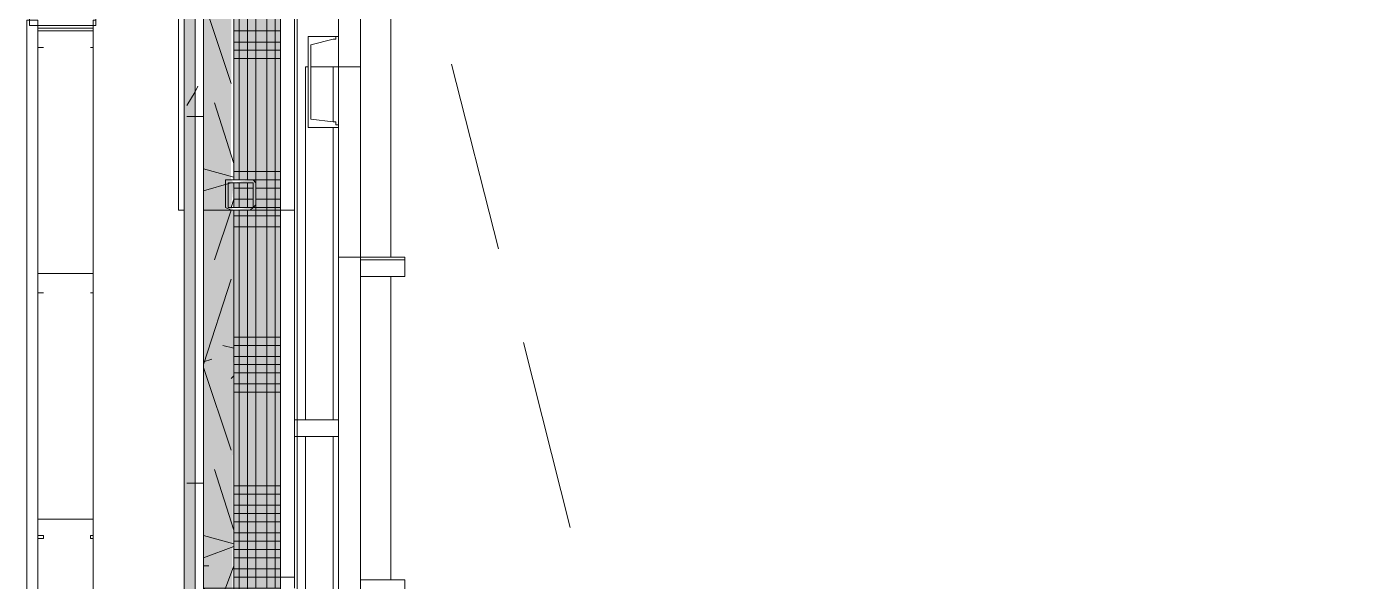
# Model space of a CAD drawing. Header units: metres. Extents: x -2 to 237, y -8 to 52.
# Drawn here: x 41.141 to 43.373, y 31.743 to 32.664 of the extents above; entities that cross this region are included whole.
import ezdxf

# ---------------------------------------------------------------- set-up
doc = ezdxf.new("R2010")
doc.units = ezdxf.units.M
doc.layers.add('HVAC - Ductos', color=5, linetype='Continuous', lineweight=0)
doc.layers.add('PDF3_Geometry', color=7, linetype='Continuous', lineweight=0, true_color=0xaaaaaa)
doc.layers.add('PDF3_Solid Fills', color=7, linetype='Continuous', lineweight=0, true_color=0xffffff)

msp = doc.modelspace()

# ---------------------------------------------------------------- hatches: boundary and pattern name
at = {"layer": 'PDF3_Solid Fills', "lineweight": 0, "transparency": 33554559}
for points in [[(41.4202, 24.0086), (41.4202, 34.1699), (41.4019, 34.1699), (41.4019, 24.0086)], [(41.4843, 24.0728), (41.4843, 25.4661), (41.4798, 25.4707), (41.4843, 25.5166), (41.4798, 25.5211), (41.4843, 26.8182), (41.4798, 26.8228), (41.4843, 28.3353), (41.4798, 28.3399), (41.4843, 29.5499), (41.4798, 29.5545), (41.4843, 29.5958), (41.4798, 29.6004), (41.4843, 31.0578), (41.4798, 31.0624), (41.4843, 31.1037), (41.4798, 31.1083), (41.4843, 32.3595), (41.4798, 32.3641), (41.4843, 32.4053), (41.4798, 32.4099), (41.4843, 34.1012), (41.4339, 34.1012), (41.4339, 24.0728)], [(41.4843, 24.0728), (41.4843, 25.4661), (41.4798, 25.4707), (41.4843, 25.5166), (41.4798, 25.5211), (41.4843, 26.8182), (41.4798, 26.8228), (41.4843, 28.3353), (41.4798, 28.3399), (41.4843, 29.5499), (41.4798, 29.5545), (41.4843, 29.5958), (41.4798, 29.6004), (41.4843, 31.0578), (41.4798, 31.0624), (41.4843, 31.1037), (41.4798, 31.1083), (41.4843, 32.3595), (41.4798, 32.3641), (41.4843, 32.4053), (41.4798, 32.4099), (41.4843, 34.1012), (41.4339, 34.1012), (41.4339, 24.0728)]]:
    msp.add_hatch(color=256, dxfattribs=at).paths.add_polyline_path(points)
h = msp.add_hatch(color=256, dxfattribs=at)
h.paths.add_polyline_path([(41.5119, 29.6004), (41.4843, 29.5958), (41.4843, 29.5545), (41.5119, 29.5545), (41.4843, 29.5499), (41.4843, 28.3399), (41.5119, 28.3399), (41.4843, 28.3353), (41.4843, 26.8228), (41.5119, 26.8228), (41.4843, 26.8182), (41.4843, 26.7724), (41.5622, 26.7724), (41.5622, 34.0279), (41.4843, 34.0279), (41.4843, 32.4099), (41.5119, 32.4099), (41.4843, 32.4053), (41.4843, 32.3641), (41.5119, 32.3641), (41.4843, 32.3595), (41.4843, 31.1083), (41.5119, 31.1083), (41.4843, 31.1037), (41.4843, 31.0624), (41.5119, 31.0624), (41.4843, 31.0578), (41.4843, 29.6004)])
h.paths.add_polyline_path([(41.5119, 25.4707), (41.4843, 25.4661), (41.4843, 24.1506), (41.5622, 24.1506), (41.5622, 26.7678), (41.4843, 26.7678), (41.4843, 25.5211), (41.5119, 25.5211), (41.4843, 25.5166), (41.4843, 25.4707)])
h = msp.add_hatch(color=256, dxfattribs=at)
h.paths.add_polyline_path([(41.5119, 29.6004), (41.4843, 29.5958), (41.4843, 29.5545), (41.5119, 29.5545), (41.4843, 29.5499), (41.4843, 28.3399), (41.5119, 28.3399), (41.4843, 28.3353), (41.4843, 26.8228), (41.5119, 26.8228), (41.4843, 26.8182), (41.4843, 26.7724), (41.5622, 26.7724), (41.5622, 34.0279), (41.4843, 34.0279), (41.4843, 32.4099), (41.5119, 32.4099), (41.4843, 32.4053), (41.4843, 32.3641), (41.5119, 32.3641), (41.4843, 32.3595), (41.4843, 31.1083), (41.5119, 31.1083), (41.4843, 31.1037), (41.4843, 31.0624), (41.5119, 31.0624), (41.4843, 31.0578), (41.4843, 29.6004)])
h.paths.add_polyline_path([(41.5119, 25.4707), (41.4843, 25.4661), (41.4843, 24.1506), (41.5622, 24.1506), (41.5622, 26.7678), (41.4843, 26.7678), (41.4843, 25.5211), (41.5119, 25.5211), (41.4843, 25.5166), (41.4843, 25.4707)])

# ---------------------------------------------------------------- linework, layer by layer
at = {"layer": 'HVAC - Ductos', "lineweight": 0}
msp.add_lwpolyline([(41.5898, 24.2057), (41.5898, 29.1099), (41.5898, 33.8812)], dxfattribs=at)
at = {"layer": 'PDF3_Geometry', "lineweight": 0}
for points in [[(41.2506, 32.6575), (41.2506, 32.6757), (41.2552, 32.6757), (41.2552, 34.1653), (41.2552, 34.1837), (41.2552, 34.1653), (41.2552, 32.6849), (41.2552, 32.6712), (41.2552, 32.6666), (41.1452, 32.6666), (41.1452, 34.1837), (41.1589, 34.1837), (41.1452, 34.1837), (41.1452, 32.6757), (41.1406, 32.6757), (41.1406, 25.2094), (41.2506, 25.2094), (41.2506, 25.3194)], [(41.5119, 34.1837), (41.4019, 34.1837), (41.4019, 34.005), (41.4019, 24.1736), (41.4019, 23.9902), (44.8348, 23.9902), (45.4077, 23.9902), (45.4077, 24.0086), (44.8623, 24.0086)], [(41.4019, 23.9948), (41.4019, 34.1837), (41.4019, 23.9948)], [(44.8348, 24.0086), (41.4202, 24.0086), (41.4202, 24.0224), (41.5852, 24.0224), (42.1627, 24.0224), (41.5852, 24.0224), (41.4339, 24.0224), (41.4339, 24.0728), (41.4339, 24.1736), (41.4339, 34.005), (41.4339, 34.1012), (41.4339, 34.1516), (42.1214, 34.1516), (41.4202, 34.1516), (41.4202, 34.1699), (44.8027, 34.1699), (44.8027, 34.1516), (44.601, 34.1516)], [(45.7882, 24.0086), (45.7882, 23.9902), (45.4077, 23.9902), (45.4077, 24.0086), (44.8348, 24.0086), (44.8348, 23.9948), (44.8348, 23.9994), (44.8348, 24.0086), (41.4202, 24.0086), (41.4202, 24.0224), (41.4202, 24.1736), (41.4202, 34.005), (41.4202, 34.1516), (41.4202, 34.1699), (44.6515, 34.1699), (44.8027, 34.1699), (44.8165, 34.1699)], [(42.1627, 24.0224), (41.5852, 24.0224), (41.4339, 24.0224), (41.4339, 24.0728), (41.5852, 24.0728), (44.6515, 24.0728), (44.8348, 24.0728), (44.8348, 24.0224), (44.8348, 24.0728), (44.6515, 24.0728), (41.5852, 24.0728), (41.4843, 24.0728), (41.4843, 24.1506), (41.4843, 24.1736), (41.4843, 24.4944), (41.4843, 24.0728), (41.4339, 24.0728), (41.4339, 34.1012), (41.4843, 34.1012), (41.4843, 33.5375), (41.4843, 32.9279), (41.4843, 32.4099)], [(41.5622, 31.7637), (41.5622, 32.3595), (41.5622, 34.0279), (41.4843, 34.0279), (41.4843, 33.5375), (41.4843, 32.9279), (41.4843, 32.4099), (41.4843, 32.9279), (41.4843, 33.5375), (41.4843, 34.005), (41.4843, 34.0279), (41.4843, 34.1012), (41.5852, 34.1012), (42.1627, 34.1012), (42.7723, 34.1012), (43.3818, 34.1012)], [(41.4019, 34.005), (41.4019, 24.1736)], [(42.1306, 33.3312), (41.5852, 33.3312), (41.5622, 33.3312), (41.5622, 32.3595), (41.5622, 31.7637), (41.5622, 32.3595), (41.5622, 33.3312), (41.5852, 33.3312), (41.5852, 32.4374)], [(41.5852, 32.4374), (41.5852, 33.3083), (43.8585, 33.3083)], [(41.6585, 33.2257), (43.8494, 33.2257), (43.8494, 30.5262), (41.6585, 30.5262), (41.6585, 33.2257), (43.8494, 33.2257), (43.8494, 30.5262), (41.6585, 30.5262), (41.6585, 33.2257), (41.6677, 33.2303)], [(41.7456, 32.5795), (41.7456, 32.2816), (41.7456, 33.1066), (41.6952, 33.1066), (41.6952, 32.2816), (41.6952, 31.7179), (41.6952, 32.2816), (41.6952, 32.5979), (41.6493, 32.5979), (41.6493, 32.5474)], [(41.6493, 32.5062), (41.6493, 32.5979), (41.6952, 32.5979), (41.6952, 33.0745)], [(41.7456, 32.5979), (41.7456, 32.2816), (41.7456, 33.0745)], [(41.4019, 32.3595), (41.4019, 32.7903)], [(41.4019, 32.7903), (41.4019, 32.3595)], [(41.2552, 25.1957), (41.2872, 25.1957), (41.2872, 25.1911), (41.2552, 25.1911), (41.2552, 25.2094), (41.1589, 25.2094), (41.1589, 32.6757), (41.1452, 32.6757)], [(41.2506, 32.2495), (41.2506, 32.63)], [(41.6035, 32.0112), (41.6035, 32.5979), (41.6081, 32.5979)], [(41.6127, 32.5979), (41.6493, 32.5979)], [(41.8464, 32.6025), (41.9243, 32.2953)], [(41.6493, 32.0112), (41.6493, 32.497)], [(41.4843, 32.3641), (41.4843, 32.4053)], [(41.4843, 31.1083), (41.4843, 31.7316), (41.4843, 32.3595)], [(41.5852, 31.7683), (41.5852, 32.3595)], [(41.5852, 31.7683), (41.5852, 32.3595)], [(41.7456, 31.7453), (41.7456, 32.2495)], [(41.7456, 32.2495), (41.7456, 31.7453)], [(41.2506, 31.8461), (41.2506, 32.222)], [(41.9656, 32.1395), (42.0435, 31.8324)], [(41.5852, 31.9837), (41.6585, 31.9837), (41.6585, 31.9883), (41.6585, 31.9929), (41.6585, 31.9974), (41.6585, 32.002), (41.6585, 32.0066), (41.6585, 32.0112)], [(41.6585, 31.9837), (41.6585, 31.9883), (41.6585, 31.9929), (41.6585, 31.9974), (41.6585, 32.002), (41.6585, 32.0066), (41.6585, 32.0112), (41.5852, 32.0112)], [(41.7456, 31.9974), (41.7456, 31.9883)], [(41.6493, 31.4016), (41.6035, 31.4016), (41.6035, 31.9837)], [(41.6952, 30.9203), (41.6952, 31.397), (41.6493, 31.397), (41.6493, 31.9837)], [(41.2506, 31.4383), (41.2506, 31.8141)]]:
    msp.add_lwpolyline(points, dxfattribs=at)
for points in [[(41.4202, 24.0086), (41.4202, 34.1699), (41.4019, 34.1699), (41.4019, 24.0086)], [(41.4202, 34.1516), (41.4202, 24.0224), (41.4339, 24.0224), (41.4339, 34.1516)], [(41.3927, 32.3595), (41.3927, 32.7903)], [(41.3973, 32.3595), (41.3927, 32.3595), (41.3973, 32.3595), (41.4019, 32.3595), (41.4019, 32.7903), (41.4019, 32.3595), (41.4019, 32.7903), (41.4019, 32.3595), (41.3973, 32.3595), (41.3927, 32.3595)], [(41.3927, 32.3595), (41.3927, 32.7903)], [(41.4019, 32.3595), (41.4019, 32.7903)], [(41.2506, 32.63), (41.2506, 32.6575), (41.2506, 32.662), (41.1589, 32.662), (41.1589, 32.6575), (41.1589, 32.63), (41.1681, 32.63), (41.1589, 32.63), (41.1589, 32.6575), (41.2506, 32.6575), (41.2506, 32.63), (41.2461, 32.63)], [(41.6585, 32.6483), (41.6539, 32.6483), (41.6539, 32.6437), (41.6493, 32.6437), (41.6127, 32.6345), (41.6127, 32.5108), (41.6493, 32.5062), (41.6539, 32.5062), (41.6539, 32.5016), (41.6585, 32.5016), (41.6585, 32.497), (41.6081, 32.497), (41.6081, 32.6483)], [(41.7456, 32.2816), (41.7456, 32.5795)], [(41.5852, 32.3595), (41.5852, 32.4374), (41.5852, 32.3595), (41.4339, 32.3595)], [(41.4706, 32.4053), (41.4706, 32.3687), (41.4706, 32.3641), (41.4798, 32.3595), (41.5119, 32.3595), (41.5165, 32.3641), (41.5211, 32.3687), (41.5211, 32.4053), (41.5165, 32.4099), (41.5119, 32.4099), (41.4798, 32.4099), (41.4706, 32.4099)], [(41.4752, 32.4053), (41.4798, 32.4053), (41.5119, 32.4053), (41.5165, 32.4053), (41.5165, 32.3687), (41.5165, 32.3641), (41.5119, 32.3641), (41.4798, 32.3641), (41.4752, 32.3641), (41.4752, 32.3687)], [(41.4843, 32.3641), (41.4843, 32.4053)], [(41.4339, 32.387), (41.4339, 32.3595)], [(41.4843, 31.1083), (41.4843, 31.7316), (41.4843, 32.3595), (41.4843, 31.7316)], [(41.7273, 32.2816), (41.6585, 32.2816), (41.6585, 32.3137), (41.6585, 32.2816)], [(41.7685, 32.2495), (41.6952, 32.2495), (41.6952, 32.277), (41.6952, 32.2816), (41.7685, 32.2816), (41.7685, 32.277)], [(41.7685, 32.277), (41.6952, 32.277)], [(41.2506, 32.222), (41.2506, 32.2495), (41.2506, 32.2541), (41.1589, 32.2541), (41.1589, 32.2495), (41.1589, 32.222), (41.1681, 32.222), (41.1589, 32.222), (41.1589, 32.2495), (41.1589, 32.2541), (41.2506, 32.2541), (41.2506, 32.2495), (41.2506, 32.222), (41.2461, 32.222)], [(41.7456, 31.9974), (41.7456, 32.2495)], [(41.7456, 31.7453), (41.7456, 32.2495), (41.7456, 31.9974), (41.7456, 31.7453), (41.7456, 31.9974)], [(41.2506, 31.8141), (41.2506, 31.8461), (41.1589, 31.8461), (41.1589, 31.8141), (41.1681, 31.8141), (41.1681, 31.8187), (41.1589, 31.8187), (41.1589, 31.8461), (41.2506, 31.8461), (41.2506, 31.8187), (41.2461, 31.8187), (41.2461, 31.8141)], [(41.5622, 31.7499), (41.5852, 31.7499), (41.5852, 31.7316), (41.5852, 31.7683), (41.5852, 31.7637), (41.5852, 31.7683), (41.5852, 31.7316), (41.5852, 31.7499), (41.5622, 31.7499), (41.5622, 31.7316), (41.5622, 31.727), (41.4385, 31.727), (41.4339, 31.7316), (41.4339, 31.7683), (41.4385, 31.7683), (41.4431, 31.7683), (41.4385, 31.7683), (41.4339, 31.7683), (41.4339, 31.7316), (41.4385, 31.7316), (41.5622, 31.7316), (41.5622, 31.7683)], [(41.6952, 31.7453), (41.7685, 31.7453), (41.7685, 31.7179), (41.6952, 31.7179)]]:
    msp.add_lwpolyline(points, close=True, dxfattribs=at)
at = {"layer": 'PDF3_Geometry', "color": 254, "lineweight": 0, "true_color": 0xeaeaea}
for points in [[(41.4935, 32.4099), (41.4935, 34.0279), (41.4935, 34.1012)], [(41.5073, 32.4099), (41.5073, 34.0279), (41.5073, 34.1012)], [(41.5211, 31.7316), (41.5211, 32.3595), (41.5211, 32.9279), (41.5211, 33.5375), (41.5211, 34.0279), (41.5211, 34.1012)], [(41.5393, 31.7316), (41.5393, 32.3595), (41.5393, 32.9279), (41.5393, 33.5375), (41.5393, 34.0279), (41.5393, 34.1012)], [(41.5531, 31.7316), (41.5531, 32.3595), (41.5531, 32.9279), (41.5531, 33.5375), (41.5531, 34.0279), (41.5531, 34.1012)], [(41.4843, 32.6575), (41.5622, 32.6575)], [(41.4843, 32.6391), (41.5622, 32.6391)], [(41.4843, 32.6254), (41.5622, 32.6254)], [(41.4843, 32.6116), (41.5622, 32.6116)], [(41.4843, 32.4237), (41.5622, 32.4237)], [(41.4843, 32.3961), (41.5165, 32.3961)], [(41.4935, 32.3641), (41.4935, 32.4053)], [(41.5073, 32.3641), (41.5073, 32.4053)], [(41.5119, 32.4099), (41.5622, 32.4099)], [(41.5211, 32.3961), (41.5622, 32.3961)], [(41.4843, 32.3779), (41.5165, 32.3779)], [(41.5211, 32.3779), (41.5622, 32.3779)], [(41.4843, 32.3504), (41.5622, 32.3504)], [(41.4935, 31.1083), (41.4935, 32.3595)], [(41.5073, 31.1083), (41.5073, 32.3595)], [(41.5119, 32.3641), (41.5622, 32.3641)], [(41.4843, 32.332), (41.5622, 32.332)], [(41.4843, 32.1487), (41.5622, 32.1487)], [(41.4843, 32.1349), (41.5622, 32.1349)], [(41.4843, 32.1166), (41.5622, 32.1166)], [(41.4843, 32.1029), (41.5622, 32.1029)], [(41.4843, 32.0891), (41.5622, 32.0891)], [(41.4843, 32.0708), (41.5622, 32.0708)], [(41.4843, 32.057), (41.5622, 32.057)], [(41.4843, 31.9012), (41.5622, 31.9012)], [(41.4843, 31.8874), (41.5622, 31.8874)], [(41.4843, 31.8691), (41.5622, 31.8691)], [(41.4843, 31.8553), (41.5622, 31.8553)], [(41.4843, 31.8416), (41.5622, 31.8416)], [(41.4843, 31.8233), (41.5622, 31.8233)], [(41.4843, 31.8095), (41.5622, 31.8095)], [(41.4843, 31.7958), (41.5622, 31.7958)], [(41.4843, 31.782), (41.5622, 31.782)], [(41.4843, 31.7637), (41.5622, 31.7637)], [(41.4843, 31.7499), (41.5622, 31.7499)]]:
    msp.add_lwpolyline(points, dxfattribs=at)
at = {"layer": 'PDF3_Geometry', "color": 254, "lineweight": 0, "true_color": 0xdddddd}
for points in [[(41.4339, 32.7079), (41.4798, 32.5703)], [(41.4523, 32.5383), (41.4843, 32.4374)], [(41.4339, 32.4283), (41.4843, 32.4145)], [(41.4798, 32.4053), (41.4339, 32.3916)], [(41.4843, 32.3779), (41.4798, 32.3641)], [(41.4798, 32.3595), (41.4523, 32.277)], [(41.4477, 32.112), (41.4339, 32.1074), (41.4339, 32.1029), (41.4798, 32.2449), (41.4339, 32.1029), (41.4339, 32.1074)], [(41.466, 32.1349), (41.4843, 32.1303)], [(41.4339, 32.0983), (41.4798, 31.9608)], [(41.4843, 32.0845), (41.4798, 32.08)], [(41.4523, 31.9287), (41.4843, 31.8279)], [(41.4339, 31.8187), (41.4843, 31.805)], [(41.4843, 31.8004), (41.4339, 31.782)], [(41.4843, 31.7683), (41.4706, 31.7316), (41.4523, 31.6674), (41.4706, 31.7316)]]:
    msp.add_lwpolyline(points, close=True, dxfattribs=at)
at = {"layer": 'PDF3_Geometry', "color": 254, "lineweight": 0, "true_color": 0xeaeaea}
for points in [[(41.4064, 32.5337), (41.4202, 32.5566), (41.4248, 32.5657), (41.4202, 32.5566)], [(41.4202, 32.5153), (41.4064, 32.5153), (41.4202, 32.5153), (41.4339, 32.5153)], [(41.4202, 31.9058), (41.4064, 31.9058), (41.4202, 31.9058), (41.4339, 31.9058)]]:
    msp.add_lwpolyline(points, close=True, dxfattribs=at)
at = {"layer": 'PDF3_Geometry', "color": 254, "lineweight": 0, "true_color": 0xd2d2d2}
msp.add_lwpolyline([(41.1635, 31.8461), (41.1681, 31.8461)], dxfattribs=at)

doc.saveas('drawing.dxf')
